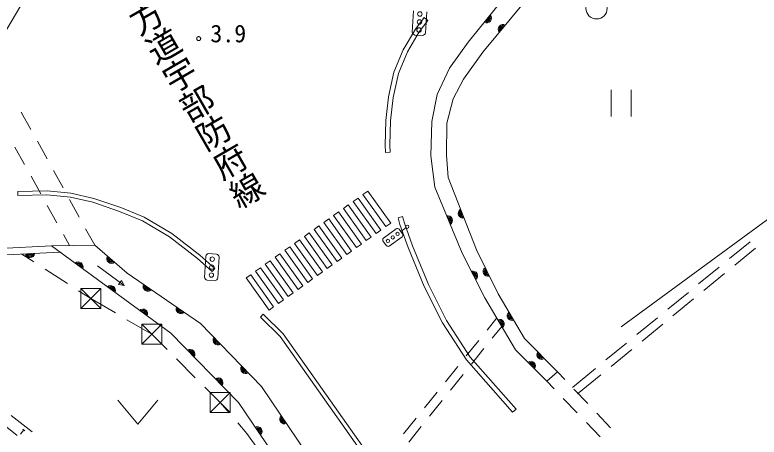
# Model space of a CAD drawing. Units: millimetres, scale not verified. Extents: x 40000 to 680000, y 20000 to 380000.
# Drawn here: x 280969 to 336836, y 256918 to 288592 of the extents above; entities that cross this region are included whole.
import ezdxf
from ezdxf.enums import TextEntityAlignment as Align

# ---------------------------------------------------------------- set-up
doc = ezdxf.new("R2010")
doc.units = ezdxf.units.MM
doc.header["$LTSCALE"] = 1000
for name, color, linetype, lineweight in [('M-BGD', 7, 'Continuous', 13), ('M-BMK-HTXT', 7, 'Continuous', 13), ('M-BMK-ROW', 30, 'Continuous', 13), ('M-STR-HTXT', 7, 'Continuous', 13), ('M-STR-STRC', 7, 'Continuous', 13)]:
    doc.layers.add(name, color=color, linetype=linetype, lineweight=lineweight)
doc.styles.add('@ＭＳ ゴシック', font='')
doc.styles.add('ＭＳ ゴシック', font='')
doc.styles.get('@ＭＳ ゴシック').set_extended_font_data('@MS Gothic')
doc.styles.get('ＭＳ ゴシック').set_extended_font_data('MS Gothic')

msp = doc.modelspace()

# ---------------------------------------------------------------- linework, layer by layer
at = {"layer": 'M-BGD'}
for p, q in [((314990, 286536), (317863, 290098)), ((319036, 289317), (316099, 285785)), ((311701, 288385), (311038, 287528)), ((311978, 288171), (311701, 288385)), ((311978, 288171), (311329, 287331)), ((311038, 287528), (310116, 285970)), ((311329, 287331), (310430, 285813)), ((294619, 286830), (294618, 286823)), ((294618, 286823), (294618, 286815)), ((294618, 286815), (294618, 286807)), ((294618, 286807), (294618, 286799)), ((294618, 286799), (294619, 286791)), ((294620, 286838), (294619, 286830)), ((294619, 286791), (294620, 286784)), ((294622, 286846), (294620, 286838)), ((294620, 286784), (294622, 286776)), ((294624, 286853), (294622, 286846)), ((294622, 286776), (294624, 286768)), ((294626, 286861), (294624, 286853)), ((294624, 286768), (294627, 286761)), ((294629, 286868), (294626, 286861)), ((294627, 286761), (294630, 286753)), ((294632, 286875), (294629, 286868)), ((294630, 286753), (294633, 286746)), ((294636, 286882), (294632, 286875)), ((294633, 286746), (294636, 286739)), ((294639, 286889), (294636, 286882)), ((294636, 286739), (294640, 286733)), ((294644, 286896), (294639, 286889)), ((294640, 286733), (294645, 286726)), ((294648, 286902), (294644, 286896)), ((294645, 286726), (294649, 286720)), ((294653, 286908), (294648, 286902)), ((294649, 286720), (294654, 286714)), ((294658, 286914), (294653, 286908)), ((294654, 286714), (294660, 286708)), ((294664, 286920), (294658, 286914)), ((294660, 286708), (294665, 286702)), ((294670, 286925), (294664, 286920)), ((294665, 286702), (294671, 286697)), ((294676, 286930), (294670, 286925)), ((294671, 286697), (294677, 286692)), ((294682, 286935), (294676, 286930)), ((294677, 286692), (294683, 286688)), ((294689, 286939), (294682, 286935)), ((294683, 286688), (294690, 286683)), ((294695, 286943), (294689, 286939)), ((294690, 286683), (294697, 286679)), ((294702, 286947), (294695, 286943)), ((294697, 286679), (294704, 286676)), ((294710, 286950), (294702, 286947)), ((294704, 286676), (294711, 286673)), ((294717, 286953), (294710, 286950)), ((294711, 286673), (294718, 286670)), ((294724, 286955), (294717, 286953)), ((294718, 286670), (294726, 286668)), ((294732, 286957), (294724, 286955)), ((294726, 286668), (294734, 286666)), ((294740, 286959), (294732, 286957)), ((294734, 286666), (294741, 286664)), ((294747, 286960), (294740, 286959)), ((294741, 286664), (294749, 286663)), ((294755, 286961), (294747, 286960)), ((294749, 286663), (294757, 286662)), ((294763, 286962), (294755, 286961)), ((294757, 286662), (294765, 286662)), ((294771, 286962), (294763, 286962)), ((294765, 286662), (294773, 286662)), ((294779, 286961), (294771, 286962)), ((294773, 286662), (294780, 286662)), ((294787, 286960), (294779, 286961)), ((294780, 286662), (294788, 286663)), ((294794, 286959), (294787, 286960)), ((294788, 286663), (294796, 286664)), ((294802, 286958), (294794, 286959)), ((294796, 286664), (294804, 286666)), ((294810, 286956), (294802, 286958)), ((294804, 286666), (294811, 286668)), ((294817, 286953), (294810, 286956)), ((294811, 286668), (294819, 286671)), ((294824, 286951), (294817, 286953)), ((294819, 286671), (294826, 286673)), ((294832, 286947), (294824, 286951)), ((294826, 286673), (294833, 286677)), ((294839, 286944), (294832, 286947)), ((294833, 286677), (294840, 286680)), ((294845, 286940), (294839, 286944)), ((294840, 286680), (294847, 286684)), ((294852, 286936), (294845, 286940)), ((294847, 286684), (294853, 286689)), ((294858, 286931), (294852, 286936)), ((294853, 286689), (294860, 286693)), ((294865, 286926), (294858, 286931)), ((294860, 286693), (294866, 286698)), ((294870, 286921), (294865, 286926)), ((294866, 286698), (294872, 286703)), ((294876, 286916), (294870, 286921)), ((294872, 286703), (294877, 286709)), ((294881, 286910), (294876, 286916)), ((294877, 286709), (294882, 286715)), ((294886, 286904), (294881, 286910)), ((294882, 286715), (294887, 286721)), ((294891, 286897), (294886, 286904)), ((294887, 286721), (294892, 286727)), ((294895, 286891), (294891, 286897)), ((294892, 286727), (294896, 286734)), ((294899, 286884), (294895, 286891)), ((294896, 286734), (294900, 286741)), ((294903, 286877), (294899, 286884)), ((294900, 286741), (294904, 286748)), ((294906, 286870), (294903, 286877)), ((294904, 286748), (294907, 286755)), ((294909, 286862), (294906, 286870)), ((294907, 286755), (294909, 286762)), ((294911, 286855), (294909, 286862)), ((294909, 286762), (294912, 286770)), ((294913, 286847), (294911, 286855)), ((294912, 286770), (294914, 286777)), ((294915, 286840), (294913, 286847)), ((294914, 286777), (294915, 286785)), ((294916, 286832), (294915, 286840)), ((294915, 286785), (294917, 286793)), ((294917, 286824), (294916, 286832)), ((294918, 286816), (294917, 286824)), ((294917, 286801), (294918, 286809)), ((294917, 286793), (294917, 286801)), ((294918, 286809), (294918, 286816)), ((313596, 284600), (314990, 286536)), ((310116, 285970), (309421, 284292)), ((310430, 285813), (309757, 284187)), ((316099, 285785), (314635, 283764)), ((312674, 282617), (313596, 284600)), ((309421, 284292), (309024, 282448)), ((309757, 284187), (309369, 282391)), ((314635, 283764), (313869, 282300)), ((325719, 282969), (325719, 280969)), ((327219, 282969), (327219, 280969)), ((309024, 282448), (308819, 280666)), ((309369, 282391), (309168, 280641)), ((312256, 280589), (312674, 282617)), ((313869, 282300), (313404, 280465)), ((282171, 279984), (281446, 281297)), ((308819, 280666), (308764, 278809)), ((309168, 280641), (309114, 278813)), ((312186, 278018), (312256, 280589)), ((313404, 280465), (313358, 278072)), ((283380, 277796), (282655, 279109)), ((308764, 278809), (308791, 278272)), ((309114, 278813), (309140, 278290)), ((281703, 277361), (280975, 278672)), ((308791, 278272), (309140, 278290)), ((312481, 275664), (312186, 278018)), ((313358, 278072), (313485, 276399)), ((284589, 275607), (283863, 276920)), ((282915, 275174), (282188, 276486)), ((313485, 276399), (315611, 270963)), ((314548, 270708), (312481, 275664)), ((283385, 275400), (281180, 275331)), ((281180, 275331), (281189, 275031)), ((283375, 275100), (281189, 275031)), ((285132, 274920), (283375, 275100)), ((285181, 275217), (283385, 275400)), ((286820, 274533), (285132, 274920)), ((286902, 274822), (285181, 275217)), ((285797, 273419), (285072, 274732)), ((288812, 273855), (286820, 274533)), ((288917, 274136), (286902, 274822)), ((284128, 272988), (283400, 274300)), ((290548, 273149), (288812, 273855)), ((290682, 273419), (288917, 274136)), ((292750, 272180), (290682, 273419)), ((309731, 273361), (310067, 273458)), ((309731, 273361), (309872, 272867)), ((310067, 273458), (310206, 272974)), ((292581, 271932), (290548, 273149)), ((309872, 272867), (310491, 271130)), ((310206, 272974), (310817, 271255)), ((285075, 271280), (284613, 272114)), ((286962, 271311), (286281, 272543)), ((294861, 270559), (292750, 272180)), ((294670, 270327), (292581, 271932)), ((334618, 270308), (336165, 271576)), ((279814, 271076), (283706, 271258)), ((286962, 271311), (283706, 271258)), ((292673, 264704), (283706, 271258)), ((286962, 271311), (289407, 269208)), ((310491, 271130), (311692, 268213)), ((310817, 271255), (312010, 268359)), ((315611, 270963), (317237, 267664)), ((335013, 269826), (336560, 271093)), ((279857, 270577), (284350, 270787)), ((281479, 270653), (282389, 270067)), ((295985, 269575), (294861, 270559)), ((316244, 267378), (314548, 270708)), ((295787, 269349), (294670, 270327)), ((283230, 269526), (284911, 268443)), ((287159, 269774), (289167, 268285)), ((295985, 269575), (295787, 269349)), ((332297, 268407), (333844, 269674)), ((289407, 269208), (294915, 265441)), ((332692, 267925), (334239, 269192)), ((288754, 268357), (288977, 268659)), ((289167, 268285), (288754, 268357)), ((288977, 268659), (289167, 268285)), ((311692, 268213), (313077, 265490)), ((312010, 268359), (313381, 265664)), ((285752, 267902), (286661, 267316)), ((317237, 267664), (319235, 264319)), ((329976, 266506), (331523, 267773)), ((286661, 267316), (288521, 266229)), ((318552, 263475), (316244, 267378)), ((330371, 266023), (331918, 267291)), ((299618, 266139), (299406, 265926)), ((301112, 264656), (299618, 266139)), ((289384, 265724), (291244, 264637)), ((294915, 265441), (299487, 260712)), ((300882, 264462), (299406, 265926)), ((313077, 265490), (314858, 262711)), ((313381, 265664), (315138, 262923)), ((317145, 265854), (316418, 264952)), ((327656, 264604), (329203, 265872)), ((328051, 264122), (329598, 265390)), ((317520, 265220), (316808, 264335)), ((291244, 264637), (292394, 263487)), ((297758, 259525), (292673, 264704)), ((310790, 250443), (300882, 264462)), ((311035, 250616), (301112, 264656)), ((319235, 264319), (321698, 261810)), ((315791, 264173), (314851, 263004)), ((325335, 262703), (326882, 263971)), ((316181, 263556), (315241, 262388)), ((320906, 261106), (318552, 263475)), ((325730, 262221), (327277, 263488)), ((293101, 262780), (294514, 261365)), ((314858, 262711), (318330, 258788)), ((315138, 262923), (318592, 259020)), ((314224, 262225), (313283, 261057)), ((322815, 260638), (324562, 262069)), ((314613, 261609), (313673, 260440)), ((321698, 261810), (320906, 261106)), ((321698, 261810), (322241, 261240)), ((323210, 260156), (324957, 261587)), ((320906, 261106), (321445, 260544)), ((295221, 260658), (296371, 259507)), ((299487, 260712), (307878, 248303)), ((322931, 260517), (323966, 259431)), ((312656, 260278), (311715, 259109)), ((322138, 259822), (323177, 258740)), ((288688, 259701), (290188, 257901)), ((290188, 257901), (291688, 259701)), ((296371, 259507), (297052, 258730)), ((305733, 247801), (297758, 259525)), ((313046, 259661), (312105, 258493)), ((318330, 258788), (318592, 259020)), ((324656, 258707), (325691, 257621)), ((282254, 257306), (280683, 258543)), ((311088, 258330), (310148, 257162)), ((281149, 257044), (280368, 257668)), ((297710, 257977), (298391, 257200)), ((311478, 257714), (310538, 256545)), ((323869, 258019), (324908, 256937)), ((281639, 257456), (281392, 257142)), ((281561, 257518), (281718, 257394)), ((298391, 257200), (299344, 255860))]:
    msp.add_line(p, q, dxfattribs=at)
for centre, radius, start, end in [((316384, 288351), 354, 239.9105, 42.3157), ((316384, 288351), 283, 242.1345, 40.0916), ((316384, 288351), 212, 245.8809, 36.3453), ((316384, 288351), 142, 253.5926, 28.6336), ((316384, 288351), 100, 263.9102, 18.3159), ((317609, 287516), 354, 59.0516, 221.4568), ((317609, 287516), 283, 61.2756, 219.2327), ((317609, 287516), 212, 65.022, 215.4864), ((317609, 287516), 142, 72.7337, 207.7747), ((317609, 287516), 100, 83.0514, 197.457), ((314599, 273701), 354, 120.1542, 282.5594), ((314599, 273701), 283, 122.3782, 280.3353), ((314599, 273701), 212, 126.1245, 276.589), ((314599, 273701), 142, 133.8363, 268.8773), ((314599, 273701), 100, 144.1539, 258.5596), ((313464, 273165), 354, 301.4427, 103.8479), ((313464, 273165), 283, 303.6667, 101.6238), ((313464, 273165), 212, 307.4131, 97.8775), ((313464, 273165), 142, 315.1248, 90.1658), ((313464, 273165), 100, 325.4425, 79.8481), ((282101, 270736), 354, 191.4748, 353.8799), ((282101, 270736), 283, 193.6988, 351.6559), ((282101, 270736), 212, 197.4451, 347.9096), ((282101, 270736), 142, 205.1568, 340.1978), ((282101, 270736), 100, 215.4745, 329.8802), ((288219, 270300), 354, 148.105, 310.5102), ((288219, 270300), 283, 150.329, 308.2862), ((285736, 269707), 354, 332.634, 135.0392), ((285736, 269707), 283, 334.858, 132.8151), ((285736, 269707), 212, 338.6044, 129.0688), ((285736, 269707), 142, 346.3161, 121.3571), ((288219, 270300), 212, 154.0754, 304.5398), ((288219, 270300), 142, 161.7871, 296.8281), ((288219, 270300), 100, 172.1048, 286.5104), ((285736, 269707), 100, 356.6337, 111.0394), ((315348, 269018), 354, 305.7873, 108.1924), ((315348, 269018), 283, 308.0113, 105.9684), ((316473, 269338), 354, 125.0388, 287.4439), ((316473, 269338), 283, 127.2628, 285.2199), ((316473, 269338), 212, 131.0091, 281.4736), ((316473, 269338), 142, 138.7209, 273.7618), ((316473, 269338), 100, 149.0385, 263.4442), ((315348, 269018), 212, 311.7576, 102.2221), ((315348, 269018), 142, 319.4694, 94.5103), ((315348, 269018), 100, 329.787, 84.1927), ((288158, 267937), 354, 332.634, 135.0392), ((288158, 267937), 283, 334.858, 132.8151), ((290953, 268216), 354, 154.4304, 316.8356), ((290953, 268216), 283, 156.6544, 314.6115), ((290953, 268216), 212, 160.4008, 310.8652), ((290953, 268216), 142, 168.1125, 303.1535), ((290953, 268216), 100, 178.4302, 292.8358), ((288158, 267937), 212, 338.6044, 129.0688), ((288158, 267937), 142, 346.3161, 121.3571), ((288158, 267937), 100, 356.6337, 111.0394), ((290580, 266167), 354, 332.634, 135.0392), ((293429, 266523), 354, 154.4304, 316.8356), ((293429, 266523), 283, 156.6544, 314.6115), ((293429, 266523), 212, 160.4008, 310.8652), ((293429, 266523), 142, 168.1125, 303.1535), ((293429, 266523), 100, 178.4302, 292.8358), ((290580, 266167), 283, 334.858, 132.8151), ((290580, 266167), 212, 338.6044, 129.0688), ((290580, 266167), 142, 346.3161, 121.3571), ((290580, 266167), 100, 356.6337, 111.0394), ((318283, 266020), 354, 129.644, 292.0492), ((318283, 266020), 283, 131.868, 289.8251), ((318283, 266020), 212, 135.6144, 286.0788), ((318283, 266020), 142, 143.3261, 278.3671), ((318283, 266020), 100, 153.6438, 268.0494), ((317351, 265399), 354, 309.392, 111.7971), ((317351, 265399), 283, 311.616, 109.5731), ((317351, 265399), 212, 315.3623, 105.8268), ((317351, 265399), 142, 323.074, 98.115), ((317351, 265399), 100, 333.3917, 87.7974), ((296197, 264193), 354, 142.8308, 305.2359), ((296197, 264193), 283, 145.0548, 303.0119), ((296197, 264193), 212, 148.8011, 299.2656), ((296197, 264193), 142, 156.5128, 291.5538), ((296197, 264193), 100, 166.8305, 281.2362), ((294126, 263147), 354, 323.2718, 125.677), ((294126, 263147), 283, 325.4958, 123.4529), ((294126, 263147), 212, 329.2421, 119.7066), ((294126, 263147), 142, 336.9539, 111.9949), ((294126, 263147), 100, 347.2715, 101.6772), ((320505, 263103), 354, 143.262, 305.6671), ((320505, 263103), 283, 145.486, 303.4431), ((320505, 263103), 212, 149.2323, 299.6968), ((320505, 263103), 142, 156.9441, 291.985), ((319690, 262252), 354, 323.6096, 126.0147), ((320505, 263103), 100, 167.2617, 281.6674), ((298282, 262036), 354, 142.8308, 305.2359), ((298282, 262036), 283, 145.0548, 303.0119), ((298282, 262036), 212, 148.8011, 299.2656), ((298282, 262036), 142, 156.5128, 291.5538), ((298282, 262036), 100, 166.8305, 281.2362), ((319690, 262252), 283, 325.8336, 123.7907), ((319690, 262252), 212, 329.5799, 120.0444), ((319690, 262252), 142, 337.2917, 112.3326), ((319690, 262252), 100, 347.6093, 102.015), ((296228, 261006), 354, 323.2718, 125.677), ((296228, 261006), 283, 325.4958, 123.4529), ((296228, 261006), 212, 329.2421, 119.7066), ((296228, 261006), 142, 336.9539, 111.9949), ((296228, 261006), 100, 347.2715, 101.6772), ((301207, 258266), 354, 132.8649, 295.27), ((301207, 258266), 283, 135.0889, 293.046), ((301207, 258266), 212, 138.8352, 289.2997), ((301207, 258266), 142, 146.547, 281.5879), ((301207, 258266), 100, 156.8646, 271.2703), ((299170, 257353), 354, 313.024, 115.4291), ((299170, 257353), 283, 315.248, 113.2051), ((299170, 257353), 212, 318.9943, 109.4588), ((299170, 257353), 142, 326.7061, 101.747), ((299170, 257353), 100, 337.0237, 91.4294)]:
    msp.add_arc(centre, radius, start, end, dxfattribs=at)
at = {"layer": 'M-BMK-HTXT'}
msp.add_line((299023, 319241), (275148, 278675), dxfattribs=at)
at = {"layer": 'M-BMK-ROW'}
for p, q in [((285911, 268066), (287411, 266566)), ((287411, 268066), (285911, 266566)), ((285911, 268066), (287411, 268066)), ((285911, 266566), (285911, 268066)), ((287411, 268066), (287411, 266566)), ((287411, 266566), (285911, 266566)), ((290494, 263887), (290494, 265387)), ((290494, 265387), (291994, 265387)), ((291994, 265387), (290494, 263887)), ((290494, 265387), (291994, 263887)), ((291994, 265387), (291994, 263887)), ((291994, 263887), (290494, 263887)), ((295621, 260257), (297121, 260257)), ((295621, 258757), (295621, 260257)), ((295621, 260257), (297121, 258757)), ((297121, 260257), (295621, 258757)), ((297121, 260257), (297121, 258757)), ((297121, 258757), (295621, 258757))]:
    msp.add_line(p, q, dxfattribs=at)
at = {"layer": 'M-STR-HTXT'}
msp.add_line((348041, 280988), (326482, 265191), dxfattribs=at)
at = {"layer": 'M-STR-STRC'}
for p, q in [((310796, 287288), (310883, 288885)), ((311882, 288831), (311794, 287233)), ((310984, 287077), (311584, 287044)), ((307093, 275115), (307459, 275377)), ((307093, 275115), (308814, 272706)), ((307459, 275377), (309180, 272968)), ((305628, 274069), (305995, 274331)), ((305995, 274331), (307715, 271922)), ((306361, 274592), (306727, 274854)), ((306361, 274592), (308081, 272183)), ((306727, 274854), (308448, 272445)), ((304896, 273546), (305262, 273808)), ((305262, 273808), (306983, 271399)), ((305628, 274069), (307349, 271660)), ((304164, 273023), (304530, 273285)), ((304530, 273285), (306250, 270876)), ((304896, 273546), (306616, 271137)), ((303431, 272500), (303797, 272762)), ((303797, 272762), (305518, 270353)), ((304164, 273023), (305884, 270614)), ((309180, 272968), (308814, 272706)), ((302699, 271977), (303065, 272239)), ((303065, 272239), (304785, 269830)), ((303431, 272500), (305152, 270091)), ((308448, 272445), (308081, 272183)), ((308628, 271846), (309597, 272554)), ((309806, 272521), (310072, 272158)), ((309939, 272340), (310323, 272620)), ((301966, 271454), (302333, 271716)), ((302333, 271716), (304053, 269306)), ((302699, 271977), (304419, 269568)), ((307715, 271922), (307349, 271660)), ((308595, 271637), (308860, 271273)), ((310039, 271948), (309070, 271241)), ((301234, 270931), (301600, 271193)), ((301600, 271193), (303321, 268783)), ((301966, 271454), (303687, 269045)), ((306983, 271399), (306616, 271137)), ((295210, 268900), (295298, 270497)), ((296108, 270653), (295508, 270686)), ((296296, 270443), (296209, 268845)), ((300501, 270408), (300868, 270670)), ((300501, 270408), (302222, 267999)), ((300868, 270670), (302588, 268260)), ((301234, 270931), (302954, 268522)), ((306250, 270876), (305884, 270614)), ((299769, 269885), (300135, 270147)), ((299769, 269885), (301490, 267476)), ((300135, 270147), (301856, 267737)), ((305518, 270353), (305152, 270091)), ((299037, 269362), (299403, 269623)), ((299037, 269362), (300757, 266953)), ((299403, 269623), (301123, 267214)), ((304053, 269306), (303687, 269045)), ((304785, 269830), (304419, 269568)), ((298331, 268858), (298670, 269100)), ((300052, 266449), (298331, 268858)), ((298670, 269100), (300391, 266691)), ((303321, 268783), (302954, 268522)), ((295399, 268689), (295998, 268656)), ((302588, 268260), (302222, 267999)), ((301856, 267737), (301490, 267476)), ((301123, 267214), (300757, 266953)), ((300391, 266691), (300052, 266449))]:
    msp.add_line(p, q, dxfattribs=at)
for centre, radius in [((324631, 289086), 800), ((311371, 288658), 167), ((311339, 288059), 167), ((311306, 287460), 167), ((310423, 272694), 125), ((309697, 272163), 125), ((308970, 271632), 125), ((309333, 271897), 125), ((295786, 270270), 167), ((295753, 269671), 167), ((295721, 269072), 167)]:
    msp.add_circle(centre, radius, dxfattribs=at)
for centre, radius, start, end in [((311102, 287372), 318, 195.4367, 248.2962), ((311497, 287353), 320, 285.663, 338.0699), ((309673, 272352), 216, 51.6803, 110.6173), ((309879, 272081), 208, 320.4623, 21.8352), ((308833, 271707), 248, 145.8528, 196.4448), ((308996, 271452), 224, 232.9279, 289.3697), ((295587, 270387), 310, 104.6859, 159.047), ((296003, 270369), 302, 13.9921, 69.7408), ((295517, 268984), 318, 195.4367, 248.2962), ((295912, 268965), 320, 285.663, 338.0699)]:
    msp.add_arc(centre, radius, start, end, dxfattribs=at)

# ---------------------------------------------------------------- texts
at = {"layer": 'M-BGD', "style": '@ＭＳ ゴシック'}
msp.add_text('主要地方道宇部防府線', height=1833, rotation=300, dxfattribs=at).set_placement((292719, 285192), align=Align.MIDDLE_CENTER)
at = {"layer": 'M-BGD', "style": 'ＭＳ ゴシック'}
msp.add_text('3.9', height=1320, dxfattribs=at).set_placement((295640, 286139), align=Align.BOTTOM_LEFT)

doc.saveas('drawing.dxf')
